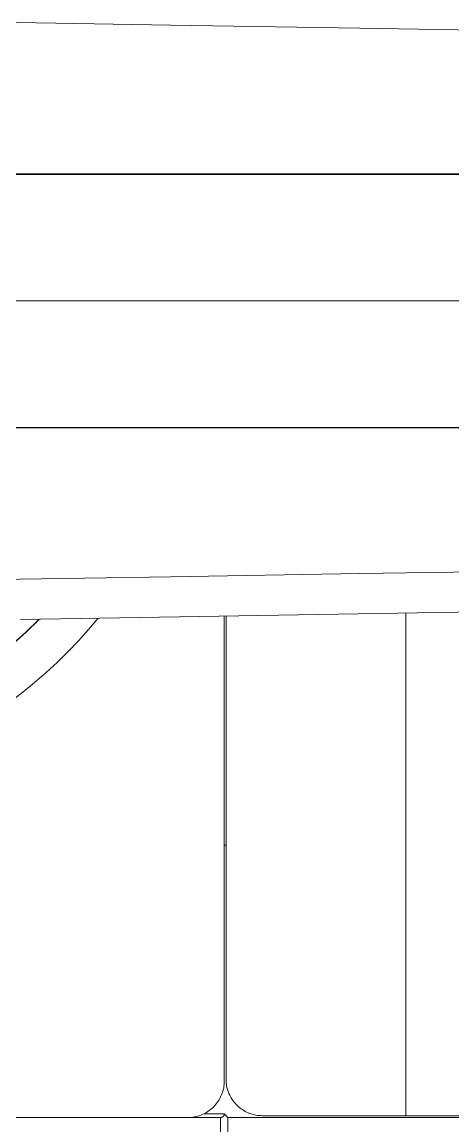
# Model space of a CAD drawing. Header units: millimetres. Extents: x 1359 to 3577, y 1336 to 3557.
# Drawn here: x 1660.99 to 1672.86, y 1816.93 to 1847.34 of the extents above; entities that cross this region are included whole.
import ezdxf

# ---------------------------------------------------------------- set-up
doc = ezdxf.new("R2010")
doc.units = ezdxf.units.MM
doc.layers.add('000-PI-Oprema', color=30, linetype='Continuous', lineweight=5)

msp = doc.modelspace()

# ---------------------------------------------------------------- linework, layer by layer
at = {"layer": '000-PI-Oprema', "color": 0, "linetype": 'ByBlock', "lineweight": 0}
for p, q in [((1665.095, 1847.257), (1659.902, 1847.344)), ((1670.295, 1847.172), (1665.095, 1847.257)), ((1675.499, 1847.087), (1670.295, 1847.172)), ((1650.562, 1843.158), (1707.376, 1843.158)), ((1651.745, 1843.148), (1710.377, 1843.148)), ((1652.562, 1839.658), (1710.562, 1839.658)), ((1650.562, 1836.158), (1707.376, 1836.158)), ((1651.745, 1836.168), (1710.377, 1836.168)), ((1665.092, 1832.058), (1670.291, 1832.144)), ((1670.291, 1832.144), (1675.496, 1832.228)), ((1659.898, 1831.972), (1665.092, 1832.058)), ((1660.947, 1830.883), (1706.577, 1831.656)), ((1661.078, 1830.516), (1661.464, 1830.892)), ((1661.116, 1830.543), (1661.473, 1830.892)), ((1662.823, 1830.601), (1663.092, 1830.92)), ((1666.562, 1818.158), (1666.562, 1830.978)), ((1666.612, 1818.208), (1666.612, 1830.979)), ((1671.563, 1817.208), (1671.563, 1831.063)), ((1662.544, 1830.291), (1662.823, 1830.601)), ((1660.683, 1830.163), (1661.078, 1830.516)), ((1660.751, 1830.214), (1661.116, 1830.543)), ((1662.255, 1829.99), (1662.544, 1830.291)), ((1661.958, 1829.698), (1662.255, 1829.99)), ((1661.653, 1829.416), (1661.958, 1829.698)), ((1661.338, 1829.142), (1661.653, 1829.416)), ((1661.016, 1828.879), (1661.338, 1829.142)), ((1660.686, 1828.625), (1661.016, 1828.879)), ((1666.562, 1824.658), (1666.612, 1824.658)), ((1666.558, 1818.068), (1666.561, 1818.113)), ((1666.561, 1818.113), (1666.562, 1818.158)), ((1666.613, 1818.163), (1666.612, 1818.208)), ((1666.616, 1818.119), (1666.613, 1818.163)), ((1666.621, 1818.074), (1666.616, 1818.119)), ((1666.481, 1817.765), (1666.498, 1817.806)), ((1666.498, 1817.806), (1666.513, 1817.848)), ((1666.513, 1817.848), (1666.526, 1817.891)), ((1666.526, 1817.891), (1666.537, 1817.935)), ((1666.537, 1817.935), (1666.546, 1817.979)), ((1666.546, 1817.979), (1666.553, 1818.024)), ((1666.553, 1818.024), (1666.558, 1818.068)), ((1666.628, 1818.03), (1666.621, 1818.074)), ((1666.637, 1817.986), (1666.628, 1818.03)), ((1666.648, 1817.942), (1666.637, 1817.986)), ((1666.661, 1817.899), (1666.648, 1817.942)), ((1666.676, 1817.857), (1666.661, 1817.899)), ((1666.692, 1817.815), (1666.676, 1817.857)), ((1666.711, 1817.775), (1666.692, 1817.815)), ((1666.284, 1817.466), (1666.314, 1817.499)), ((1666.314, 1817.499), (1666.343, 1817.534)), ((1666.343, 1817.534), (1666.371, 1817.569)), ((1666.371, 1817.569), (1666.396, 1817.607)), ((1666.396, 1817.607), (1666.42, 1817.645)), ((1666.42, 1817.645), (1666.443, 1817.684)), ((1666.443, 1817.684), (1666.463, 1817.724)), ((1666.463, 1817.724), (1666.481, 1817.765)), ((1666.731, 1817.735), (1666.711, 1817.775)), ((1666.753, 1817.696), (1666.731, 1817.735)), ((1666.777, 1817.658), (1666.753, 1817.696)), ((1666.803, 1817.621), (1666.777, 1817.658)), ((1666.83, 1817.585), (1666.803, 1817.621)), ((1666.859, 1817.55), (1666.83, 1817.585)), ((1666.889, 1817.517), (1666.859, 1817.55)), ((1666.92, 1817.486), (1666.889, 1817.517)), ((1665.784, 1817.183), (1665.828, 1817.194)), ((1665.828, 1817.194), (1665.871, 1817.207)), ((1665.871, 1817.207), (1665.913, 1817.222)), ((1665.913, 1817.222), (1665.954, 1817.238)), ((1665.954, 1817.238), (1665.995, 1817.257)), ((1665.995, 1817.257), (1666.035, 1817.277)), ((1665.998, 1817.258), (1666.562, 1817.258)), ((1666.035, 1817.277), (1666.074, 1817.299)), ((1666.074, 1817.299), (1666.112, 1817.323)), ((1666.112, 1817.323), (1666.149, 1817.349)), ((1666.149, 1817.349), (1666.185, 1817.376)), ((1666.185, 1817.376), (1666.22, 1817.405)), ((1666.22, 1817.405), (1666.253, 1817.435)), ((1666.253, 1817.435), (1666.284, 1817.466)), ((1666.528, 1817.183), (1666.532, 1817.187)), ((1666.532, 1817.187), (1666.536, 1817.191)), ((1666.536, 1817.191), (1666.54, 1817.195)), ((1666.54, 1817.195), (1666.544, 1817.2)), ((1666.544, 1817.2), (1666.547, 1817.205)), ((1666.547, 1817.205), (1666.55, 1817.211)), ((1666.55, 1817.211), (1666.553, 1817.217)), ((1666.553, 1817.217), (1666.556, 1817.223)), ((1666.556, 1817.223), (1666.558, 1817.229)), ((1666.558, 1817.229), (1666.56, 1817.236)), ((1666.56, 1817.236), (1666.561, 1817.243)), ((1666.561, 1817.243), (1666.562, 1817.25)), ((1666.662, 1817.158), (1666.562, 1817.258)), ((1666.562, 1817.25), (1666.562, 1817.258)), ((1666.954, 1817.455), (1666.92, 1817.486)), ((1666.988, 1817.427), (1666.954, 1817.455)), ((1667.024, 1817.399), (1666.988, 1817.427)), ((1667.061, 1817.374), (1667.024, 1817.399)), ((1667.099, 1817.35), (1667.061, 1817.374)), ((1667.138, 1817.327), (1667.099, 1817.35)), ((1667.178, 1817.307), (1667.138, 1817.327)), ((1667.219, 1817.288), (1667.178, 1817.307)), ((1667.26, 1817.272), (1667.219, 1817.288)), ((1667.303, 1817.257), (1667.26, 1817.272)), ((1667.346, 1817.244), (1667.303, 1817.257)), ((1667.389, 1817.233), (1667.346, 1817.244)), ((1667.433, 1817.224), (1667.389, 1817.233)), ((1667.478, 1817.217), (1667.433, 1817.224)), ((1667.523, 1817.212), (1667.478, 1817.217)), ((1667.567, 1817.209), (1667.523, 1817.212)), ((1667.612, 1817.208), (1667.567, 1817.209)), ((1667.612, 1817.208), (1667.978, 1817.208)), ((1667.978, 1817.208), (1668.343, 1817.208)), ((1668.343, 1817.208), (1668.707, 1817.208)), ((1668.707, 1817.208), (1669.07, 1817.208)), ((1669.07, 1817.208), (1669.431, 1817.208)), ((1669.431, 1817.208), (1669.791, 1817.208)), ((1669.791, 1817.208), (1670.149, 1817.208)), ((1670.149, 1817.208), (1670.506, 1817.208)), ((1670.506, 1817.208), (1670.86, 1817.208)), ((1670.86, 1817.208), (1671.213, 1817.208)), ((1671.213, 1817.208), (1671.563, 1817.208)), ((1671.563, 1817.208), (1688.561, 1817.208)), ((1638.662, 1817.158), (1665.562, 1817.158)), ((1665.562, 1817.158), (1665.607, 1817.159)), ((1665.562, 1817.158), (1666.462, 1817.158)), ((1665.607, 1817.159), (1665.651, 1817.162)), ((1665.651, 1817.162), (1665.696, 1817.167)), ((1665.696, 1817.167), (1665.74, 1817.174)), ((1665.74, 1817.174), (1665.784, 1817.183)), ((1666.462, 1817.158), (1666.467, 1817.158)), ((1666.462, 1802.042), (1666.462, 1817.158)), ((1666.467, 1817.158), (1666.472, 1817.158)), ((1666.472, 1817.158), (1666.476, 1817.159)), ((1666.476, 1817.159), (1666.481, 1817.16)), ((1666.481, 1817.16), (1666.486, 1817.161)), ((1666.486, 1817.161), (1666.491, 1817.162)), ((1666.491, 1817.162), (1666.496, 1817.164)), ((1666.496, 1817.164), (1666.501, 1817.166)), ((1666.501, 1817.166), (1666.506, 1817.168)), ((1666.506, 1817.168), (1666.51, 1817.17)), ((1666.51, 1817.17), (1666.515, 1817.173)), ((1666.515, 1817.173), (1666.519, 1817.176)), ((1666.519, 1817.176), (1666.524, 1817.179)), ((1666.524, 1817.179), (1666.528, 1817.183)), ((1666.662, 1817.158), (1679.562, 1817.158)), ((1666.662, 1817.152), (1666.662, 1817.158)), ((1666.662, 1817.144), (1666.662, 1817.152)), ((1666.662, 1817.104), (1666.662, 1817.144)), ((1666.662, 1817.039), (1666.662, 1817.104)), ((1666.662, 1817.013), (1666.662, 1817.039)), ((1666.662, 1815.024), (1666.662, 1817.013))]:
    msp.add_line(p, q, dxfattribs=at)

doc.saveas('drawing.dxf')
